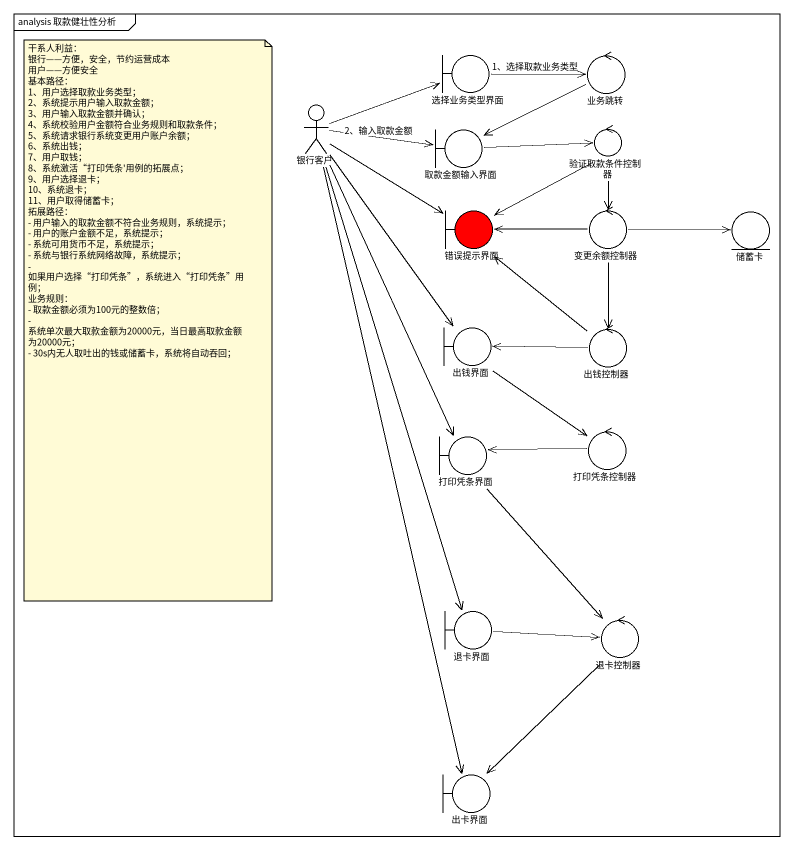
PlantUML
@startuml
mainframe analysis 取款健壮性分析
boundary 选择业务类型界面
control 业务跳转
actor 银行客户
boundary 取款金额输入界面
control 验证取款条件控制器
boundary 错误提示界面 #FF0000
control 变更余额控制器
entity 储蓄卡
boundary 出钱界面
control 出钱控制器
boundary 打印凭条界面
control 打印凭条控制器
boundary 退卡界面
control 退卡控制器
boundary 出卡界面
选择业务类型界面 -right-> 业务跳转 : 1、选择取款业务类型
业务跳转 -left-> 取款金额输入界面
银行客户 -right-> 选择业务类型界面
银行客户 -right-> 取款金额输入界面 : 2、输入取款金额
银行客户 -right-> 错误提示界面
银行客户 --> 出钱界面
银行客户 --> 打印凭条界面
银行客户 --> 退卡界面
银行客户 --> 出卡界面
取款金额输入界面 -right-> 验证取款条件控制器
验证取款条件控制器 --> 错误提示界面
验证取款条件控制器 --> 变更余额控制器
变更余额控制器 -left-> 错误提示界面
变更余额控制器 -right-> 储蓄卡
变更余额控制器 --> 出钱控制器
出钱界面 --> 打印凭条控制器
出钱控制器 -up-> 错误提示界面
出钱控制器 -left-> 出钱界面
打印凭条界面 --> 退卡控制器
打印凭条控制器 -left-> 打印凭条界面
退卡界面 -right-> 退卡控制器
退卡控制器 --> 出卡界面
note as N1
  干系人利益：
  银行——方便，安全，节约运营成本
  用户——方便安全
  基本路径：
  1、用户选择取款业务类型；
  2、系统提示用户输入取款金额；
  3、用户输入取款金额并确认；
  4、系统校验用户金额符合业务规则和取款条件；
  5、系统请求银行系统变更用户账户余额；
  6、系统出钱；
  7、用户取钱；
  8、系统激活“打印凭条'用例的拓展点；
  9、用户选择退卡；
  10、系统退卡；
  11、用户取得储蓄卡；
  拓展路径：
  - 用户输入的取款金额不符合业务规则，系统提示；
  - 用户的账户金额不足，系统提示；
  - 系统可用货币不足，系统提示；
  - 系统与银行系统网络故障，系统提示；
  - 如果用户选择“打印凭条”，系统进入“打印凭条”用例；
  业务规则：
  - 取款金额必须为100元的整数倍；
  - 系统单次最大取款金额为20000元，当日最高取款金额为20000元；
  - 30s内无人取吐出的钱或储蓄卡，系统将自动吞回；
end note
@enduml
